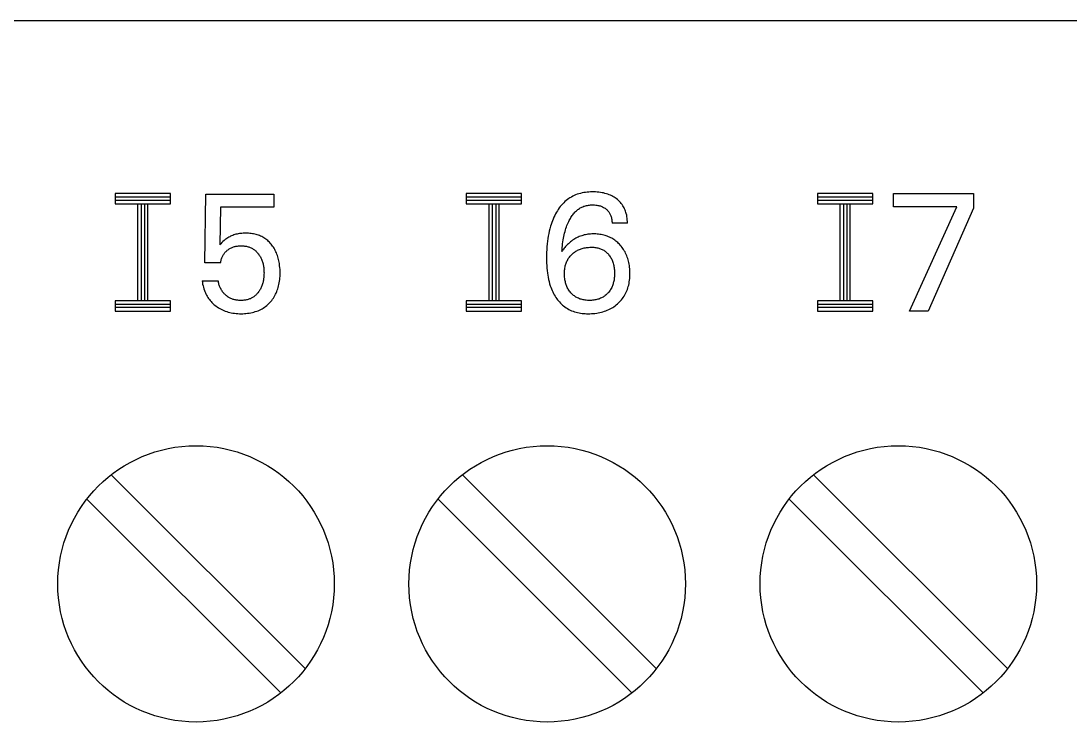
# Model space of a CAD drawing. Extents: x 0 to 420, y 0 to 297.
# Drawn here: x 180.18 to 195.35, y 243.52 to 253.67 of the extents above; entities that cross this region are included whole.
import ezdxf

# ---------------------------------------------------------------- set-up
doc = ezdxf.new("R2010")
doc.units = 0
doc.header["$LTSCALE"] = 23.1
doc.layers.add('10000_FRONT', color=7, linetype='CONTINUOUS')

msp = doc.modelspace()

# ---------------------------------------------------------------- linework, layer by layer
at = {"layer": '10000_FRONT', "color": 7, "linetype": 'CONTINUOUS'}
for p, q in [((207.298, 253.673), (137.798, 253.673)), ((181.538, 251.173), (181.538, 251.023)), ((182.338, 251.173), (181.538, 251.173)), ((182.338, 251.023), (182.338, 251.173)), ((182.836, 250.169), (182.851, 251.163)), ((182.851, 251.163), (183.835, 251.163)), ((183.835, 251.163), (183.835, 250.977)), ((186.618, 251.173), (186.618, 251.023)), ((187.418, 251.173), (186.618, 251.173)), ((187.418, 251.023), (187.418, 251.173)), ((188.222, 251.163), (188.2, 251.155)), ((188.245, 251.171), (188.222, 251.163)), ((188.269, 251.177), (188.245, 251.171)), ((188.293, 251.183), (188.269, 251.177)), ((188.318, 251.188), (188.293, 251.183)), ((188.342, 251.191), (188.318, 251.188)), ((188.367, 251.194), (188.342, 251.191)), ((188.392, 251.196), (188.367, 251.194)), ((188.417, 251.197), (188.392, 251.196)), ((188.441, 251.198), (188.417, 251.197)), ((188.465, 251.198), (188.441, 251.198)), ((188.489, 251.197), (188.465, 251.198)), ((188.512, 251.195), (188.489, 251.197)), ((188.536, 251.193), (188.512, 251.195)), ((188.559, 251.19), (188.536, 251.193)), ((188.583, 251.186), (188.559, 251.19)), ((188.603, 251.182), (188.583, 251.186)), ((188.624, 251.177), (188.603, 251.182)), ((188.644, 251.171), (188.624, 251.177)), ((188.664, 251.165), (188.644, 251.171)), ((188.684, 251.157), (188.664, 251.165)), ((191.698, 251.173), (191.698, 251.023)), ((192.498, 251.173), (191.698, 251.173)), ((192.498, 251.023), (192.498, 251.173)), ((192.798, 250.982), (192.798, 251.173)), ((192.798, 251.173), (193.953, 251.173)), ((193.953, 251.173), (193.953, 250.964)), ((182.338, 251.123), (181.538, 251.123)), ((182.338, 251.073), (181.538, 251.073)), ((181.538, 251.023), (182.338, 251.023)), ((181.863, 251.023), (181.863, 249.623)), ((181.913, 251.023), (181.913, 249.623)), ((181.963, 251.023), (181.963, 249.623)), ((182.013, 249.623), (182.013, 251.023)), ((187.418, 251.123), (186.618, 251.123)), ((187.418, 251.073), (186.618, 251.073)), ((186.618, 251.023), (187.418, 251.023)), ((186.943, 251.023), (186.943, 249.623)), ((186.993, 251.023), (186.993, 249.623)), ((187.043, 251.023), (187.043, 249.623)), ((187.093, 249.623), (187.093, 251.023)), ((188.009, 251.022), (187.993, 251.004)), ((188.027, 251.04), (188.009, 251.022)), ((188.045, 251.057), (188.027, 251.04)), ((188.062, 251.072), (188.045, 251.057)), ((188.08, 251.086), (188.062, 251.072)), ((188.099, 251.1), (188.08, 251.086)), ((188.118, 251.113), (188.099, 251.1)), ((188.138, 251.124), (188.118, 251.113)), ((188.158, 251.135), (188.138, 251.124)), ((188.179, 251.145), (188.158, 251.135)), ((188.2, 251.155), (188.179, 251.145)), ((188.399, 251.008), (188.413, 251.009)), ((188.413, 251.009), (188.427, 251.01)), ((188.427, 251.01), (188.441, 251.01)), ((188.441, 251.01), (188.458, 251.01)), ((188.458, 251.01), (188.474, 251.009)), ((188.474, 251.009), (188.49, 251.008)), ((188.703, 251.149), (188.684, 251.157)), ((188.721, 251.141), (188.703, 251.149)), ((188.738, 251.132), (188.721, 251.141)), ((188.755, 251.122), (188.738, 251.132)), ((188.772, 251.112), (188.755, 251.122)), ((188.787, 251.1), (188.772, 251.112)), ((188.803, 251.088), (188.787, 251.1)), ((188.818, 251.075), (188.803, 251.088)), ((188.833, 251.061), (188.818, 251.075)), ((188.847, 251.046), (188.833, 251.061)), ((188.86, 251.031), (188.847, 251.046)), ((188.873, 251.015), (188.86, 251.031)), ((188.884, 250.998), (188.873, 251.015)), ((192.498, 251.123), (191.698, 251.123)), ((192.498, 251.073), (191.698, 251.073)), ((191.698, 251.023), (192.498, 251.023)), ((192.023, 251.023), (192.023, 249.623)), ((192.073, 251.023), (192.073, 249.623)), ((192.123, 251.023), (192.123, 249.623)), ((192.173, 249.623), (192.173, 251.023)), ((183.064, 250.977), (183.051, 250.43)), ((183.835, 250.977), (183.064, 250.977)), ((187.91, 250.881), (187.897, 250.856)), ((187.922, 250.903), (187.91, 250.881)), ((187.935, 250.924), (187.922, 250.903)), ((187.948, 250.945), (187.935, 250.924)), ((187.963, 250.965), (187.948, 250.945)), ((187.977, 250.985), (187.963, 250.965)), ((187.993, 251.004), (187.977, 250.985)), ((188.149, 250.855), (188.158, 250.867)), ((188.158, 250.867), (188.168, 250.88)), ((188.168, 250.88), (188.179, 250.892)), ((188.179, 250.892), (188.19, 250.904)), ((188.19, 250.904), (188.2, 250.914)), ((188.2, 250.914), (188.21, 250.923)), ((188.21, 250.923), (188.22, 250.933)), ((188.22, 250.933), (188.231, 250.941)), ((188.231, 250.941), (188.243, 250.95)), ((188.243, 250.95), (188.254, 250.957)), ((188.254, 250.957), (188.266, 250.965)), ((188.266, 250.965), (188.278, 250.972)), ((188.278, 250.972), (188.291, 250.978)), ((188.291, 250.978), (188.303, 250.984)), ((188.303, 250.984), (188.317, 250.989)), ((188.317, 250.989), (188.33, 250.993)), ((188.33, 250.993), (188.343, 250.997)), ((188.343, 250.997), (188.357, 251.001)), ((188.357, 251.001), (188.371, 251.003)), ((188.371, 251.003), (188.385, 251.006)), ((188.385, 251.006), (188.399, 251.008)), ((188.49, 251.008), (188.506, 251.005)), ((188.506, 251.005), (188.522, 251.003)), ((188.522, 251.003), (188.534, 251)), ((188.534, 251), (188.545, 250.997)), ((188.545, 250.997), (188.557, 250.994)), ((188.557, 250.994), (188.568, 250.99)), ((188.568, 250.99), (188.579, 250.985)), ((188.579, 250.985), (188.59, 250.981)), ((188.59, 250.981), (188.602, 250.974)), ((188.602, 250.974), (188.614, 250.968)), ((188.614, 250.968), (188.625, 250.96)), ((188.625, 250.96), (188.636, 250.952)), ((188.636, 250.952), (188.646, 250.944)), ((188.646, 250.944), (188.655, 250.936)), ((188.655, 250.936), (188.663, 250.928)), ((188.663, 250.928), (188.67, 250.919)), ((188.67, 250.919), (188.678, 250.91)), ((188.678, 250.91), (188.684, 250.901)), ((188.684, 250.901), (188.69, 250.891)), ((188.69, 250.891), (188.696, 250.881)), ((188.696, 250.881), (188.701, 250.871)), ((188.701, 250.871), (188.706, 250.86)), ((188.706, 250.86), (188.71, 250.849)), ((188.893, 250.983), (188.884, 250.998)), ((188.901, 250.967), (188.893, 250.983)), ((188.909, 250.951), (188.901, 250.967)), ((188.916, 250.935), (188.909, 250.951)), ((188.922, 250.918), (188.916, 250.935)), ((188.928, 250.901), (188.922, 250.918)), ((188.932, 250.884), (188.928, 250.901)), ((188.938, 250.862), (188.932, 250.884)), ((188.942, 250.839), (188.938, 250.862)), ((193.713, 250.982), (192.798, 250.982)), ((193.028, 249.473), (193.713, 250.982)), ((193.953, 250.964), (193.301, 249.473)), ((187.845, 250.727), (187.836, 250.7)), ((187.854, 250.753), (187.845, 250.727)), ((187.864, 250.779), (187.854, 250.753)), ((187.874, 250.805), (187.864, 250.779)), ((187.885, 250.831), (187.874, 250.805)), ((187.897, 250.856), (187.885, 250.831)), ((188.067, 250.69), (188.074, 250.711)), ((188.074, 250.711), (188.082, 250.731)), ((188.082, 250.731), (188.091, 250.751)), ((188.091, 250.751), (188.1, 250.771)), ((188.1, 250.771), (188.108, 250.786)), ((188.108, 250.786), (188.115, 250.8)), ((188.115, 250.8), (188.123, 250.814)), ((188.123, 250.814), (188.131, 250.828)), ((188.131, 250.828), (188.14, 250.841)), ((188.14, 250.841), (188.149, 250.855)), ((188.71, 250.849), (188.714, 250.837)), ((188.714, 250.837), (188.717, 250.826)), ((188.717, 250.826), (188.72, 250.813)), ((188.72, 250.813), (188.722, 250.8)), ((188.722, 250.8), (188.724, 250.787)), ((188.724, 250.787), (188.725, 250.774)), ((188.725, 250.774), (188.726, 250.76)), ((188.726, 250.76), (188.726, 250.747)), ((188.949, 250.747), (188.726, 250.747)), ((188.945, 250.816), (188.942, 250.839)), ((188.947, 250.793), (188.945, 250.816)), ((188.948, 250.77), (188.947, 250.793)), ((188.949, 250.747), (188.948, 250.77)), ((183.209, 250.556), (183.195, 250.549)), ((183.223, 250.562), (183.209, 250.556)), ((183.239, 250.569), (183.223, 250.562)), ((183.254, 250.574), (183.239, 250.569)), ((183.27, 250.579), (183.254, 250.574)), ((183.286, 250.584), (183.27, 250.579)), ((183.302, 250.588), (183.286, 250.584)), ((183.319, 250.591), (183.302, 250.588)), ((183.337, 250.594), (183.319, 250.591)), ((183.355, 250.596), (183.337, 250.594)), ((183.373, 250.598), (183.355, 250.596)), ((183.391, 250.599), (183.373, 250.598)), ((183.409, 250.6), (183.391, 250.599)), ((183.428, 250.6), (183.409, 250.6)), ((183.447, 250.6), (183.428, 250.6)), ((183.466, 250.599), (183.447, 250.6)), ((183.485, 250.598), (183.466, 250.599)), ((183.504, 250.596), (183.485, 250.598)), ((183.523, 250.593), (183.504, 250.596)), ((183.541, 250.59), (183.523, 250.593)), ((183.56, 250.586), (183.541, 250.59)), ((183.578, 250.581), (183.56, 250.586)), ((183.595, 250.576), (183.578, 250.581)), ((183.611, 250.571), (183.595, 250.576)), ((183.628, 250.565), (183.611, 250.571)), ((183.643, 250.558), (183.628, 250.565)), ((183.659, 250.55), (183.643, 250.558)), ((187.803, 250.558), (187.797, 250.522)), ((187.81, 250.594), (187.803, 250.558)), ((187.818, 250.629), (187.81, 250.594)), ((187.827, 250.665), (187.818, 250.629)), ((187.836, 250.7), (187.827, 250.665)), ((188.029, 250.552), (188.034, 250.576)), ((188.034, 250.576), (188.04, 250.6)), ((188.04, 250.6), (188.046, 250.624)), ((188.046, 250.624), (188.053, 250.648)), ((188.053, 250.648), (188.06, 250.669)), ((188.06, 250.669), (188.067, 250.69)), ((188.27, 250.558), (188.253, 250.551)), ((188.287, 250.564), (188.27, 250.558)), ((188.305, 250.569), (188.287, 250.564)), ((188.323, 250.574), (188.305, 250.569)), ((188.341, 250.578), (188.323, 250.574)), ((188.36, 250.582), (188.341, 250.578)), ((188.378, 250.584), (188.36, 250.582)), ((188.397, 250.587), (188.378, 250.584)), ((188.416, 250.588), (188.397, 250.587)), ((188.435, 250.589), (188.416, 250.588)), ((188.454, 250.59), (188.435, 250.589)), ((188.473, 250.589), (188.454, 250.59)), ((188.492, 250.589), (188.473, 250.589)), ((188.512, 250.587), (188.492, 250.589)), ((188.531, 250.585), (188.512, 250.587)), ((188.55, 250.583), (188.531, 250.585)), ((188.57, 250.58), (188.55, 250.583)), ((188.589, 250.576), (188.57, 250.58)), ((188.607, 250.571), (188.589, 250.576)), ((188.625, 250.567), (188.607, 250.571)), ((188.642, 250.561), (188.625, 250.567)), ((188.658, 250.555), (188.642, 250.561)), ((188.675, 250.549), (188.658, 250.555)), ((183.067, 250.447), (183.051, 250.43)), ((183.083, 250.464), (183.067, 250.447)), ((183.098, 250.478), (183.083, 250.464)), ((183.113, 250.492), (183.098, 250.478)), ((183.122, 250.5), (183.113, 250.492)), ((183.132, 250.507), (183.122, 250.5)), ((183.141, 250.515), (183.132, 250.507)), ((183.154, 250.524), (183.141, 250.515)), ((183.167, 250.533), (183.154, 250.524)), ((183.181, 250.541), (183.167, 250.533)), ((183.195, 250.549), (183.181, 250.541)), ((183.252, 250.401), (183.263, 250.405)), ((183.263, 250.405), (183.274, 250.407)), ((183.274, 250.407), (183.286, 250.41)), ((183.286, 250.41), (183.298, 250.412)), ((183.298, 250.412), (183.31, 250.414)), ((183.31, 250.414), (183.323, 250.416)), ((183.323, 250.416), (183.335, 250.416)), ((183.335, 250.416), (183.348, 250.417)), ((183.348, 250.417), (183.36, 250.417)), ((183.36, 250.417), (183.373, 250.417)), ((183.373, 250.417), (183.386, 250.417)), ((183.386, 250.417), (183.398, 250.416)), ((183.398, 250.416), (183.411, 250.414)), ((183.411, 250.414), (183.423, 250.412)), ((183.423, 250.412), (183.436, 250.41)), ((183.436, 250.41), (183.448, 250.407)), ((183.448, 250.407), (183.46, 250.404)), ((183.46, 250.404), (183.471, 250.401)), ((183.674, 250.542), (183.659, 250.55)), ((183.689, 250.534), (183.674, 250.542)), ((183.704, 250.524), (183.689, 250.534)), ((183.718, 250.514), (183.704, 250.524)), ((183.732, 250.504), (183.718, 250.514)), ((183.745, 250.493), (183.732, 250.504)), ((183.758, 250.481), (183.745, 250.493)), ((183.771, 250.469), (183.758, 250.481)), ((183.783, 250.456), (183.771, 250.469)), ((183.794, 250.443), (183.783, 250.456)), ((183.805, 250.429), (183.794, 250.443)), ((183.816, 250.414), (183.805, 250.429)), ((183.827, 250.398), (183.816, 250.414)), ((187.784, 250.403), (187.781, 250.362)), ((187.788, 250.444), (187.784, 250.403)), ((187.792, 250.485), (187.788, 250.444)), ((187.797, 250.522), (187.792, 250.485)), ((188.005, 250.391), (188.008, 250.419)), ((188.008, 250.419), (188.011, 250.447)), ((188.011, 250.447), (188.015, 250.475)), ((188.015, 250.475), (188.02, 250.503)), ((188.02, 250.503), (188.024, 250.527)), ((188.024, 250.527), (188.029, 250.552)), ((188.055, 250.406), (188.044, 250.395)), ((188.068, 250.421), (188.055, 250.406)), ((188.081, 250.435), (188.068, 250.421)), ((188.095, 250.448), (188.081, 250.435)), ((188.11, 250.461), (188.095, 250.448)), ((188.125, 250.474), (188.11, 250.461)), ((188.14, 250.486), (188.125, 250.474)), ((188.156, 250.497), (188.14, 250.486)), ((188.172, 250.508), (188.156, 250.497)), ((188.187, 250.518), (188.172, 250.508)), ((188.203, 250.527), (188.187, 250.518)), ((188.22, 250.536), (188.203, 250.527)), ((188.236, 250.544), (188.22, 250.536)), ((188.253, 250.551), (188.236, 250.544)), ((188.691, 250.542), (188.675, 250.549)), ((188.707, 250.534), (188.691, 250.542)), ((188.723, 250.526), (188.707, 250.534)), ((188.738, 250.517), (188.723, 250.526)), ((188.753, 250.507), (188.738, 250.517)), ((188.768, 250.497), (188.753, 250.507)), ((188.782, 250.486), (188.768, 250.497)), ((188.796, 250.475), (188.782, 250.486)), ((188.809, 250.464), (188.796, 250.475)), ((188.822, 250.451), (188.809, 250.464)), ((188.834, 250.439), (188.822, 250.451)), ((188.846, 250.426), (188.834, 250.439)), ((188.859, 250.411), (188.846, 250.426)), ((188.871, 250.395), (188.859, 250.411)), ((183.08, 250.241), (183.084, 250.252)), ((183.084, 250.252), (183.089, 250.262)), ((183.089, 250.262), (183.094, 250.272)), ((183.094, 250.272), (183.1, 250.283)), ((183.1, 250.283), (183.106, 250.292)), ((183.106, 250.292), (183.113, 250.302)), ((183.113, 250.302), (183.12, 250.311)), ((183.12, 250.311), (183.127, 250.32)), ((183.127, 250.32), (183.135, 250.329)), ((183.135, 250.329), (183.144, 250.337)), ((183.144, 250.337), (183.152, 250.345)), ((183.152, 250.345), (183.161, 250.352)), ((183.161, 250.352), (183.171, 250.359)), ((183.171, 250.359), (183.18, 250.366)), ((183.18, 250.366), (183.189, 250.372)), ((183.189, 250.372), (183.199, 250.378)), ((183.199, 250.378), (183.209, 250.383)), ((183.209, 250.383), (183.219, 250.388)), ((183.219, 250.388), (183.23, 250.393)), ((183.23, 250.393), (183.241, 250.397)), ((183.241, 250.397), (183.252, 250.401)), ((183.471, 250.401), (183.482, 250.397)), ((183.482, 250.397), (183.493, 250.393)), ((183.493, 250.393), (183.504, 250.388)), ((183.504, 250.388), (183.514, 250.383)), ((183.514, 250.383), (183.524, 250.377)), ((183.524, 250.377), (183.534, 250.371)), ((183.534, 250.371), (183.544, 250.365)), ((183.544, 250.365), (183.553, 250.358)), ((183.553, 250.358), (183.563, 250.35)), ((183.563, 250.35), (183.571, 250.343)), ((183.571, 250.343), (183.58, 250.335)), ((183.58, 250.335), (183.588, 250.326)), ((183.588, 250.326), (183.596, 250.317)), ((183.596, 250.317), (183.604, 250.308)), ((183.604, 250.308), (183.611, 250.299)), ((183.611, 250.299), (183.618, 250.289)), ((183.618, 250.289), (183.626, 250.278)), ((183.626, 250.278), (183.632, 250.267)), ((183.632, 250.267), (183.639, 250.256)), ((183.639, 250.256), (183.645, 250.245)), ((183.837, 250.382), (183.827, 250.398)), ((183.846, 250.366), (183.837, 250.382)), ((183.855, 250.349), (183.846, 250.366)), ((183.863, 250.332), (183.855, 250.349)), ((183.871, 250.315), (183.863, 250.332)), ((183.879, 250.296), (183.871, 250.315)), ((183.886, 250.277), (183.879, 250.296)), ((183.892, 250.258), (183.886, 250.277)), ((183.897, 250.239), (183.892, 250.258)), ((187.779, 250.32), (187.778, 250.279)), ((187.778, 250.279), (187.778, 250.238)), ((187.781, 250.362), (187.779, 250.32)), ((188, 250.335), (188.003, 250.363)), ((188.008, 250.347), (188, 250.335)), ((188.003, 250.363), (188.005, 250.391)), ((188.016, 250.359), (188.008, 250.347)), ((188.025, 250.371), (188.016, 250.359)), ((188.034, 250.382), (188.025, 250.371)), ((188.044, 250.395), (188.034, 250.382)), ((188.102, 250.244), (188.111, 250.255)), ((188.111, 250.255), (188.12, 250.266)), ((188.12, 250.266), (188.129, 250.277)), ((188.129, 250.277), (188.139, 250.287)), ((188.139, 250.287), (188.149, 250.297)), ((188.149, 250.297), (188.159, 250.306)), ((188.159, 250.306), (188.17, 250.315)), ((188.17, 250.315), (188.181, 250.323)), ((188.181, 250.323), (188.192, 250.331)), ((188.192, 250.331), (188.204, 250.339)), ((188.204, 250.339), (188.216, 250.346)), ((188.216, 250.346), (188.228, 250.352)), ((188.228, 250.352), (188.241, 250.359)), ((188.241, 250.359), (188.255, 250.364)), ((188.255, 250.364), (188.268, 250.37)), ((188.268, 250.37), (188.282, 250.374)), ((188.282, 250.374), (188.296, 250.379)), ((188.296, 250.379), (188.31, 250.382)), ((188.31, 250.382), (188.324, 250.386)), ((188.324, 250.386), (188.34, 250.389)), ((188.34, 250.389), (188.355, 250.391)), ((188.355, 250.391), (188.371, 250.393)), ((188.371, 250.393), (188.387, 250.395)), ((188.387, 250.395), (188.403, 250.396)), ((188.403, 250.396), (188.419, 250.397)), ((188.419, 250.397), (188.435, 250.397)), ((188.435, 250.397), (188.45, 250.396)), ((188.45, 250.396), (188.464, 250.396)), ((188.464, 250.396), (188.478, 250.394)), ((188.478, 250.394), (188.492, 250.393)), ((188.492, 250.393), (188.506, 250.39)), ((188.506, 250.39), (188.52, 250.388)), ((188.52, 250.388), (188.534, 250.384)), ((188.534, 250.384), (188.547, 250.38)), ((188.547, 250.38), (188.559, 250.376)), ((188.559, 250.376), (188.571, 250.371)), ((188.571, 250.371), (188.583, 250.366)), ((188.583, 250.366), (188.594, 250.36)), ((188.594, 250.36), (188.606, 250.353)), ((188.606, 250.353), (188.616, 250.346)), ((188.616, 250.346), (188.627, 250.339)), ((188.627, 250.339), (188.637, 250.331)), ((188.637, 250.331), (188.647, 250.322)), ((188.647, 250.322), (188.657, 250.313)), ((188.657, 250.313), (188.666, 250.304)), ((188.666, 250.304), (188.674, 250.294)), ((188.674, 250.294), (188.682, 250.284)), ((188.682, 250.284), (188.691, 250.272)), ((188.691, 250.272), (188.699, 250.26)), ((188.699, 250.26), (188.707, 250.247)), ((188.883, 250.379), (188.871, 250.395)), ((188.894, 250.363), (188.883, 250.379)), ((188.904, 250.346), (188.894, 250.363)), ((188.914, 250.329), (188.904, 250.346)), ((188.923, 250.311), (188.914, 250.329)), ((188.932, 250.293), (188.923, 250.311)), ((188.94, 250.274), (188.932, 250.293)), ((188.947, 250.255), (188.94, 250.274)), ((188.954, 250.235), (188.947, 250.255)), ((183.064, 250.169), (182.836, 250.169)), ((183.064, 250.169), (183.065, 250.181)), ((183.065, 250.181), (183.067, 250.193)), ((183.067, 250.193), (183.07, 250.205)), ((183.07, 250.205), (183.073, 250.217)), ((183.073, 250.217), (183.076, 250.229)), ((183.076, 250.229), (183.08, 250.241)), ((183.645, 250.245), (183.65, 250.233)), ((183.65, 250.233), (183.656, 250.222)), ((183.656, 250.222), (183.661, 250.209)), ((183.661, 250.209), (183.665, 250.196)), ((183.665, 250.196), (183.67, 250.183)), ((183.67, 250.183), (183.674, 250.17)), ((183.674, 250.17), (183.677, 250.157)), ((183.677, 250.157), (183.68, 250.144)), ((183.68, 250.144), (183.683, 250.13)), ((183.683, 250.13), (183.685, 250.116)), ((183.685, 250.116), (183.687, 250.101)), ((183.687, 250.101), (183.689, 250.086)), ((183.902, 250.219), (183.897, 250.239)), ((183.907, 250.2), (183.902, 250.219)), ((183.911, 250.18), (183.907, 250.2)), ((183.914, 250.163), (183.911, 250.18)), ((183.916, 250.145), (183.914, 250.163)), ((183.918, 250.128), (183.916, 250.145)), ((183.921, 250.102), (183.918, 250.128)), ((183.923, 250.076), (183.921, 250.102)), ((187.778, 250.238), (187.778, 250.202)), ((187.778, 250.202), (187.779, 250.166)), ((187.779, 250.166), (187.781, 250.13)), ((187.781, 250.13), (187.784, 250.094)), ((188.044, 250.095), (188.047, 250.111)), ((188.047, 250.111), (188.05, 250.126)), ((188.05, 250.126), (188.054, 250.14)), ((188.054, 250.14), (188.058, 250.154)), ((188.058, 250.154), (188.063, 250.168)), ((188.063, 250.168), (188.068, 250.181)), ((188.068, 250.181), (188.074, 250.195)), ((188.074, 250.195), (188.08, 250.207)), ((188.08, 250.207), (188.087, 250.22)), ((188.087, 250.22), (188.094, 250.232)), ((188.094, 250.232), (188.102, 250.244)), ((188.707, 250.247), (188.714, 250.235)), ((188.714, 250.235), (188.721, 250.222)), ((188.721, 250.222), (188.727, 250.208)), ((188.727, 250.208), (188.732, 250.194)), ((188.732, 250.194), (188.738, 250.179)), ((188.738, 250.179), (188.742, 250.164)), ((188.742, 250.164), (188.746, 250.149)), ((188.746, 250.149), (188.75, 250.134)), ((188.75, 250.134), (188.753, 250.119)), ((188.753, 250.119), (188.756, 250.102)), ((188.756, 250.102), (188.758, 250.085)), ((188.96, 250.216), (188.954, 250.235)), ((188.965, 250.196), (188.96, 250.216)), ((188.969, 250.176), (188.965, 250.196)), ((188.974, 250.153), (188.969, 250.176)), ((188.977, 250.131), (188.974, 250.153)), ((188.98, 250.109), (188.977, 250.131)), ((188.982, 250.086), (188.98, 250.109)), ((183.688, 249.955), (183.686, 249.943)), ((183.69, 249.973), (183.688, 249.955)), ((183.689, 250.086), (183.69, 250.071)), ((183.69, 250.071), (183.691, 250.056)), ((183.691, 249.99), (183.69, 249.973)), ((183.691, 250.056), (183.691, 250.041)), ((183.691, 250.041), (183.692, 250.026)), ((183.692, 250.026), (183.691, 250.008)), ((183.691, 250.008), (183.691, 249.99)), ((183.919, 249.928), (183.921, 249.952)), ((183.921, 249.952), (183.923, 249.975)), ((183.924, 250.05), (183.923, 250.076)), ((183.923, 249.975), (183.924, 249.999)), ((183.924, 250.023), (183.924, 250.05)), ((183.924, 249.999), (183.924, 250.023)), ((187.784, 250.094), (187.787, 250.059)), ((187.787, 250.059), (187.792, 250.023)), ((187.792, 250.023), (187.796, 249.992)), ((187.796, 249.992), (187.802, 249.961)), ((187.802, 249.961), (187.808, 249.93)), ((188.038, 250.032), (188.039, 250.048)), ((188.038, 250.016), (188.038, 250.032)), ((188.038, 249.998), (188.038, 250.016)), ((188.039, 249.98), (188.038, 249.998)), ((188.039, 250.048), (188.04, 250.064)), ((188.04, 249.962), (188.039, 249.98)), ((188.04, 250.064), (188.042, 250.08)), ((188.042, 249.944), (188.04, 249.962)), ((188.042, 250.08), (188.044, 250.095)), ((188.759, 249.953), (188.757, 249.938)), ((188.758, 250.085), (188.76, 250.068)), ((188.76, 249.969), (188.759, 249.953)), ((188.76, 250.068), (188.761, 250.051)), ((188.761, 249.985), (188.76, 249.969)), ((188.761, 250.051), (188.762, 250.033)), ((188.762, 250), (188.761, 249.985)), ((188.762, 250.033), (188.762, 250.016)), ((188.762, 250.016), (188.762, 250)), ((188.984, 250.064), (188.982, 250.086)), ((188.982, 249.945), (188.983, 249.97)), ((188.983, 249.97), (188.984, 249.994)), ((188.985, 250.041), (188.984, 250.064)), ((188.984, 249.994), (188.985, 250.018)), ((188.985, 250.018), (188.985, 250.041)), ((182.798, 249.91), (182.8, 249.887)), ((182.798, 249.91), (183.03, 249.91)), ((182.8, 249.887), (182.804, 249.863)), ((182.804, 249.863), (182.809, 249.84)), ((182.809, 249.84), (182.814, 249.817)), ((182.814, 249.817), (182.821, 249.794)), ((182.821, 249.794), (182.829, 249.772)), ((183.032, 249.897), (183.03, 249.91)), ((183.034, 249.885), (183.032, 249.897)), ((183.037, 249.872), (183.034, 249.885)), ((183.04, 249.859), (183.037, 249.872)), ((183.044, 249.847), (183.04, 249.859)), ((183.049, 249.834), (183.044, 249.847)), ((183.053, 249.822), (183.049, 249.834)), ((183.059, 249.81), (183.053, 249.822)), ((183.065, 249.798), (183.059, 249.81)), ((183.071, 249.786), (183.065, 249.798)), ((183.646, 249.804), (183.64, 249.792)), ((183.651, 249.816), (183.646, 249.804)), ((183.656, 249.828), (183.651, 249.816)), ((183.661, 249.84), (183.656, 249.828)), ((183.666, 249.853), (183.661, 249.84)), ((183.67, 249.866), (183.666, 249.853)), ((183.674, 249.88), (183.67, 249.866)), ((183.677, 249.893), (183.674, 249.88)), ((183.68, 249.906), (183.677, 249.893)), ((183.683, 249.92), (183.68, 249.906)), ((183.685, 249.932), (183.683, 249.92)), ((183.686, 249.943), (183.685, 249.932)), ((183.884, 249.774), (183.891, 249.795)), ((183.891, 249.795), (183.897, 249.815)), ((183.897, 249.815), (183.903, 249.836)), ((183.903, 249.836), (183.908, 249.857)), ((183.908, 249.857), (183.912, 249.88)), ((183.912, 249.88), (183.916, 249.904)), ((183.916, 249.904), (183.919, 249.928)), ((187.808, 249.93), (187.816, 249.9)), ((187.816, 249.9), (187.824, 249.869)), ((187.824, 249.869), (187.833, 249.839)), ((187.833, 249.839), (187.841, 249.817)), ((187.841, 249.817), (187.85, 249.794)), ((187.85, 249.794), (187.859, 249.772)), ((188.045, 249.926), (188.042, 249.944)), ((188.048, 249.908), (188.045, 249.926)), ((188.051, 249.894), (188.048, 249.908)), ((188.055, 249.881), (188.051, 249.894)), ((188.059, 249.867), (188.055, 249.881)), ((188.063, 249.854), (188.059, 249.867)), ((188.068, 249.841), (188.063, 249.854)), ((188.073, 249.828), (188.068, 249.841)), ((188.079, 249.815), (188.073, 249.828)), ((188.086, 249.801), (188.079, 249.815)), ((188.094, 249.788), (188.086, 249.801)), ((188.714, 249.8), (188.706, 249.786)), ((188.721, 249.814), (188.714, 249.8)), ((188.727, 249.826), (188.721, 249.814)), ((188.732, 249.839), (188.727, 249.826)), ((188.737, 249.853), (188.732, 249.839)), ((188.741, 249.866), (188.737, 249.853)), ((188.745, 249.879), (188.741, 249.866)), ((188.749, 249.893), (188.745, 249.879)), ((188.752, 249.907), (188.749, 249.893)), ((188.755, 249.922), (188.752, 249.907)), ((188.757, 249.938), (188.755, 249.922)), ((188.948, 249.786), (188.955, 249.807)), ((188.955, 249.807), (188.961, 249.828)), ((188.961, 249.828), (188.967, 249.849)), ((188.967, 249.849), (188.972, 249.873)), ((188.972, 249.873), (188.976, 249.897)), ((188.976, 249.897), (188.979, 249.921)), ((188.979, 249.921), (188.982, 249.945)), ((182.829, 249.772), (182.835, 249.754)), ((182.835, 249.754), (182.843, 249.737)), ((182.843, 249.737), (182.851, 249.72)), ((182.851, 249.72), (182.86, 249.703)), ((182.86, 249.703), (182.869, 249.686)), ((182.869, 249.686), (182.879, 249.67)), ((182.879, 249.67), (182.89, 249.655)), ((182.89, 249.655), (182.901, 249.639)), ((183.078, 249.775), (183.071, 249.786)), ((183.085, 249.764), (183.078, 249.775)), ((183.093, 249.753), (183.085, 249.764)), ((183.1, 249.743), (183.093, 249.753)), ((183.108, 249.733), (183.1, 249.743)), ((183.116, 249.724), (183.108, 249.733)), ((183.124, 249.715), (183.116, 249.724)), ((183.133, 249.707), (183.124, 249.715)), ((183.142, 249.698), (183.133, 249.707)), ((183.152, 249.691), (183.142, 249.698)), ((183.161, 249.683), (183.152, 249.691)), ((183.171, 249.676), (183.161, 249.683)), ((183.181, 249.67), (183.171, 249.676)), ((183.192, 249.664), (183.181, 249.67)), ((183.203, 249.658), (183.192, 249.664)), ((183.213, 249.654), (183.203, 249.658)), ((183.224, 249.649), (183.213, 249.654)), ((183.234, 249.645), (183.224, 249.649)), ((183.245, 249.642), (183.234, 249.645)), ((183.472, 249.644), (183.461, 249.64)), ((183.483, 249.648), (183.472, 249.644)), ((183.494, 249.652), (183.483, 249.648)), ((183.505, 249.657), (183.494, 249.652)), ((183.515, 249.662), (183.505, 249.657)), ((183.525, 249.668), (183.515, 249.662)), ((183.535, 249.674), (183.525, 249.668)), ((183.545, 249.681), (183.535, 249.674)), ((183.555, 249.688), (183.545, 249.681)), ((183.564, 249.696), (183.555, 249.688)), ((183.573, 249.704), (183.564, 249.696)), ((183.581, 249.712), (183.573, 249.704)), ((183.589, 249.721), (183.581, 249.712)), ((183.597, 249.73), (183.589, 249.721)), ((183.605, 249.739), (183.597, 249.73)), ((183.612, 249.749), (183.605, 249.739)), ((183.62, 249.759), (183.612, 249.749)), ((183.627, 249.77), (183.62, 249.759)), ((183.633, 249.781), (183.627, 249.77)), ((183.64, 249.792), (183.633, 249.781)), ((183.804, 249.628), (183.816, 249.644)), ((183.816, 249.644), (183.828, 249.661)), ((183.828, 249.661), (183.839, 249.679)), ((183.839, 249.679), (183.849, 249.697)), ((183.849, 249.697), (183.859, 249.715)), ((183.859, 249.715), (183.868, 249.734)), ((183.868, 249.734), (183.877, 249.754)), ((183.877, 249.754), (183.884, 249.774)), ((187.859, 249.772), (187.869, 249.75)), ((187.869, 249.75), (187.879, 249.729)), ((187.879, 249.729), (187.891, 249.708)), ((187.891, 249.708), (187.903, 249.687)), ((187.903, 249.687), (187.914, 249.67)), ((187.914, 249.67), (187.926, 249.652)), ((187.926, 249.652), (187.938, 249.636)), ((188.102, 249.775), (188.094, 249.788)), ((188.111, 249.762), (188.102, 249.775)), ((188.121, 249.75), (188.111, 249.762)), ((188.131, 249.738), (188.121, 249.75)), ((188.14, 249.728), (188.131, 249.738)), ((188.15, 249.718), (188.14, 249.728)), ((188.16, 249.709), (188.15, 249.718)), ((188.17, 249.7), (188.16, 249.709)), ((188.181, 249.691), (188.17, 249.7)), ((188.192, 249.684), (188.181, 249.691)), ((188.204, 249.676), (188.192, 249.684)), ((188.216, 249.669), (188.204, 249.676)), ((188.228, 249.663), (188.216, 249.669)), ((188.241, 249.657), (188.228, 249.663)), ((188.254, 249.652), (188.241, 249.657)), ((188.267, 249.647), (188.254, 249.652)), ((188.28, 249.643), (188.267, 249.647)), ((188.293, 249.639), (188.28, 249.643)), ((188.52, 249.643), (188.506, 249.639)), ((188.533, 249.647), (188.52, 249.643)), ((188.546, 249.651), (188.533, 249.647)), ((188.559, 249.657), (188.546, 249.651)), ((188.572, 249.662), (188.559, 249.657)), ((188.584, 249.669), (188.572, 249.662)), ((188.596, 249.676), (188.584, 249.669)), ((188.607, 249.683), (188.596, 249.676)), ((188.618, 249.69), (188.607, 249.683)), ((188.629, 249.698), (188.618, 249.69)), ((188.639, 249.707), (188.629, 249.698)), ((188.649, 249.715), (188.639, 249.707)), ((188.658, 249.725), (188.649, 249.715)), ((188.664, 249.73), (188.658, 249.725)), ((188.669, 249.737), (188.664, 249.73)), ((188.679, 249.748), (188.669, 249.737)), ((188.689, 249.761), (188.679, 249.748)), ((188.698, 249.773), (188.689, 249.761)), ((188.706, 249.786), (188.698, 249.773)), ((188.864, 249.636), (188.877, 249.653)), ((188.877, 249.653), (188.889, 249.67)), ((188.889, 249.67), (188.901, 249.688)), ((188.901, 249.688), (188.912, 249.706)), ((188.912, 249.706), (188.922, 249.726)), ((188.922, 249.726), (188.932, 249.745)), ((188.932, 249.745), (188.94, 249.766)), ((188.94, 249.766), (188.948, 249.786)), ((181.538, 249.623), (181.538, 249.473)), ((182.338, 249.623), (181.538, 249.623)), ((181.538, 249.573), (182.338, 249.573)), ((182.338, 249.523), (181.538, 249.523)), ((182.338, 249.473), (182.338, 249.623)), ((182.901, 249.639), (182.913, 249.625)), ((182.913, 249.625), (182.925, 249.61)), ((182.925, 249.61), (182.939, 249.597)), ((182.939, 249.597), (182.952, 249.583)), ((182.952, 249.583), (182.966, 249.57)), ((182.966, 249.57), (182.981, 249.558)), ((182.981, 249.558), (182.998, 249.545)), ((182.998, 249.545), (183.015, 249.532)), ((183.015, 249.532), (183.033, 249.52)), ((183.033, 249.52), (183.052, 249.509)), ((183.052, 249.509), (183.071, 249.499)), ((183.071, 249.499), (183.09, 249.489)), ((183.256, 249.639), (183.245, 249.642)), ((183.268, 249.636), (183.256, 249.639)), ((183.279, 249.634), (183.268, 249.636)), ((183.291, 249.632), (183.279, 249.634)), ((183.302, 249.63), (183.291, 249.632)), ((183.314, 249.629), (183.302, 249.63)), ((183.325, 249.628), (183.314, 249.629)), ((183.337, 249.627), (183.325, 249.628)), ((183.349, 249.627), (183.337, 249.627)), ((183.36, 249.627), (183.349, 249.627)), ((183.373, 249.627), (183.36, 249.627)), ((183.386, 249.628), (183.373, 249.627)), ((183.399, 249.629), (183.386, 249.628)), ((183.411, 249.63), (183.399, 249.629)), ((183.424, 249.632), (183.411, 249.63)), ((183.436, 249.634), (183.424, 249.632)), ((183.449, 249.637), (183.436, 249.634)), ((183.461, 249.64), (183.449, 249.637)), ((183.625, 249.487), (183.645, 249.496)), ((183.645, 249.496), (183.663, 249.506)), ((183.663, 249.506), (183.681, 249.517)), ((183.681, 249.517), (183.699, 249.529)), ((183.699, 249.529), (183.715, 249.541)), ((183.715, 249.541), (183.732, 249.554)), ((183.732, 249.554), (183.747, 249.567)), ((183.747, 249.567), (183.763, 249.582)), ((183.763, 249.582), (183.777, 249.597)), ((183.777, 249.597), (183.791, 249.612)), ((183.791, 249.612), (183.804, 249.628)), ((186.618, 249.623), (186.618, 249.473)), ((187.418, 249.623), (186.618, 249.623)), ((186.618, 249.573), (187.418, 249.573)), ((187.418, 249.523), (186.618, 249.523)), ((187.418, 249.473), (187.418, 249.623)), ((187.938, 249.636), (187.951, 249.619)), ((187.951, 249.619), (187.965, 249.604)), ((187.965, 249.604), (187.979, 249.588)), ((187.979, 249.588), (187.993, 249.574)), ((187.993, 249.574), (188.009, 249.56)), ((188.009, 249.56), (188.025, 249.547)), ((188.025, 249.547), (188.043, 249.533)), ((188.043, 249.533), (188.061, 249.52)), ((188.061, 249.52), (188.081, 249.508)), ((188.081, 249.508), (188.1, 249.497)), ((188.1, 249.497), (188.121, 249.487)), ((188.308, 249.636), (188.293, 249.639)), ((188.323, 249.633), (188.308, 249.636)), ((188.338, 249.631), (188.323, 249.633)), ((188.354, 249.629), (188.338, 249.631)), ((188.369, 249.628), (188.354, 249.629)), ((188.384, 249.627), (188.369, 249.628)), ((188.399, 249.627), (188.384, 249.627)), ((188.415, 249.627), (188.399, 249.627)), ((188.43, 249.628), (188.415, 249.627)), ((188.446, 249.629), (188.43, 249.628)), ((188.461, 249.631), (188.446, 249.629)), ((188.476, 249.633), (188.461, 249.631)), ((188.491, 249.636), (188.476, 249.633)), ((188.506, 249.639), (188.491, 249.636)), ((188.658, 249.484), (188.678, 249.493)), ((188.678, 249.493), (188.698, 249.503)), ((188.698, 249.503), (188.717, 249.513)), ((188.717, 249.513), (188.736, 249.524)), ((188.736, 249.524), (188.754, 249.536)), ((188.754, 249.536), (188.771, 249.548)), ((188.771, 249.548), (188.788, 249.561)), ((188.788, 249.561), (188.805, 249.575)), ((188.805, 249.575), (188.82, 249.59)), ((188.82, 249.59), (188.835, 249.604)), ((188.835, 249.604), (188.85, 249.62)), ((188.85, 249.62), (188.864, 249.636)), ((191.698, 249.623), (191.698, 249.473)), ((192.498, 249.623), (191.698, 249.623)), ((191.698, 249.573), (192.498, 249.573)), ((192.498, 249.523), (191.698, 249.523)), ((192.498, 249.473), (192.498, 249.623)), ((181.538, 249.473), (182.338, 249.473)), ((183.09, 249.489), (183.111, 249.48)), ((183.111, 249.48), (183.131, 249.472)), ((183.131, 249.472), (183.152, 249.465)), ((183.152, 249.465), (183.174, 249.458)), ((183.174, 249.458), (183.195, 249.453)), ((183.195, 249.453), (183.217, 249.448)), ((183.217, 249.448), (183.241, 249.444)), ((183.241, 249.444), (183.264, 249.44)), ((183.264, 249.44), (183.288, 249.437)), ((183.288, 249.437), (183.312, 249.436)), ((183.312, 249.436), (183.336, 249.434)), ((183.336, 249.434), (183.36, 249.434)), ((183.36, 249.434), (183.384, 249.434)), ((183.384, 249.434), (183.408, 249.435)), ((183.408, 249.435), (183.431, 249.437)), ((183.431, 249.437), (183.455, 249.44)), ((183.455, 249.44), (183.478, 249.443)), ((183.478, 249.443), (183.501, 249.447)), ((183.501, 249.447), (183.524, 249.452)), ((183.524, 249.452), (183.545, 249.458)), ((183.545, 249.458), (183.566, 249.464)), ((183.566, 249.464), (183.586, 249.471)), ((183.586, 249.471), (183.606, 249.478)), ((183.606, 249.478), (183.625, 249.487)), ((186.618, 249.473), (187.418, 249.473)), ((188.121, 249.487), (188.141, 249.478)), ((188.141, 249.478), (188.163, 249.47)), ((188.163, 249.47), (188.184, 249.462)), ((188.184, 249.462), (188.205, 249.456)), ((188.205, 249.456), (188.227, 249.451)), ((188.227, 249.451), (188.249, 249.446)), ((188.249, 249.446), (188.27, 249.442)), ((188.27, 249.442), (188.292, 249.439)), ((188.292, 249.439), (188.315, 249.437)), ((188.315, 249.437), (188.337, 249.435)), ((188.337, 249.435), (188.359, 249.434)), ((188.359, 249.434), (188.381, 249.434)), ((188.381, 249.434), (188.406, 249.434)), ((188.406, 249.434), (188.43, 249.435)), ((188.43, 249.435), (188.455, 249.437)), ((188.455, 249.437), (188.479, 249.439)), ((188.479, 249.439), (188.504, 249.443)), ((188.504, 249.443), (188.528, 249.447)), ((188.528, 249.447), (188.552, 249.451)), ((188.552, 249.451), (188.574, 249.457)), ((188.574, 249.457), (188.595, 249.462)), ((188.595, 249.462), (188.616, 249.469)), ((188.616, 249.469), (188.637, 249.476)), ((188.637, 249.476), (188.658, 249.484)), ((191.698, 249.473), (192.498, 249.473)), ((193.301, 249.473), (193.028, 249.473)), ((184.287, 244.297), (181.482, 247.102)), ((189.367, 244.297), (186.562, 247.102)), ((194.447, 244.297), (191.642, 247.102)), ((181.129, 246.748), (183.933, 243.944)), ((186.209, 246.748), (189.013, 243.944)), ((191.289, 246.748), (194.093, 243.944))]:
    msp.add_line(p, q, dxfattribs=at)
for centre in [(182.708, 245.523), (187.788, 245.523), (192.868, 245.523)]:
    msp.add_circle(centre, 2, dxfattribs=at)

doc.saveas('drawing.dxf')
